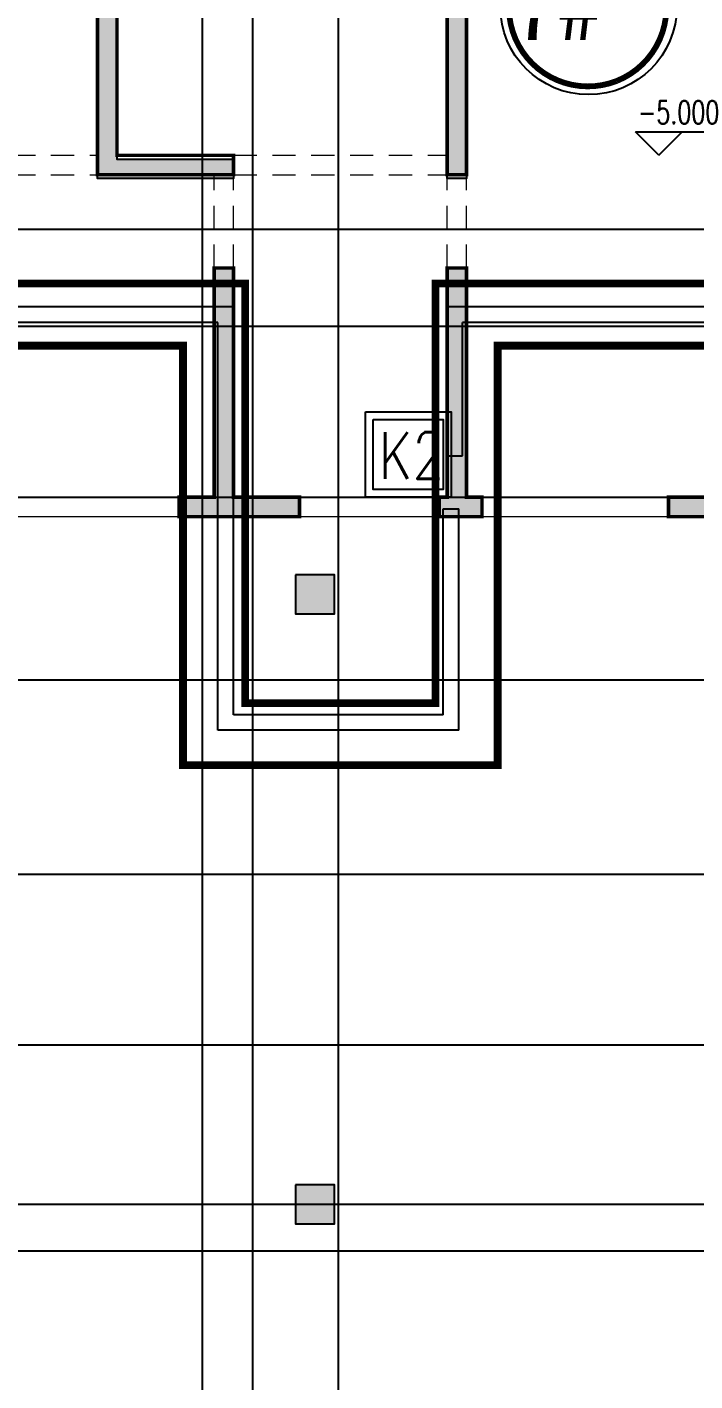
# Model space of a CAD drawing. Extents: x 369444 to 684549, y -549309 to 575337.
# Drawn here: x 418417 to 427014, y 172933 to 190357 of the extents above; entities that cross this region are included whole.
import ezdxf

# ---------------------------------------------------------------- set-up
doc = ezdxf.new("R2010")
doc.units = 0
doc.header["$LTSCALE"] = 1000
doc.header["$MEASUREMENT"] = 0
doc.linetypes.add('__DASH', pattern=[0.35, 0.25, -0.1])
doc.linetypes.add('线型3', pattern=[500, 300, -200])
for name, color, linetype, lineweight in [('15077', 150, 'Continuous', 18), ('梁', 4, 'Continuous', 18), ('梁虚线', 134, '线型3', 18)]:
    doc.layers.add(name, color=color, linetype=linetype, lineweight=lineweight)
for name, color, linetype in [('COLUMN', 9, 'Continuous'), ('DIM_ELEV', 3, 'Continuous'), ('DOTE', 1, 'Continuous'), ('WALL', 9, 'Continuous'), ('主楼编号', 1, 'Continuous'), ('砼墙', 151, 'Continuous'), ('车库集水坑', 60, 'Continuous'), ('防火分区线', 7, 'Continuous')]:
    doc.layers.add(name, color=color, linetype=linetype)
doc.styles.add('1111111', font='simhei.ttf')
doc.styles.add('_HZTXT', font='txt.shx', dxfattribs={"width": 0.8, "bigfont": 'HZTXT.shx'})
doc.styles.add('_TCH_DIM', font='SIMPLEX', dxfattribs={"bigfont": 'GBCBIG'})

# ---------------------------------------------------------------- blocks, each defined once
blk = doc.blocks.new('asdfsdgdhfjgh')
at = {"layer": 'WALL'}
h = blk.add_hatch(color=0, dxfattribs=at)
h.dxf.hatch_style = 1
h.paths.add_polyline_path([(-453473.588218689, -165868.9859981537), (-453473.588218689, -165368.9859981537), (-453973.588218689, -165368.9859981537), (-453973.588218689, -165868.9859981537)], flags=17)
h.paths.add_polyline_path([(-457773.588218689, -165868.9859981537), (-457773.588218689, -165368.9859981537), (-458273.588218689, -165368.9859981537), (-458273.588218689, -165868.9859981537)], flags=17)
h.paths.add_polyline_path([(-461323.588218689, -165868.9859981537), (-461323.588218689, -165368.9859981537), (-461823.588218689, -165368.9859981537), (-461823.588218689, -165868.9859981537)], flags=17)
h.paths.add_polyline_path([(-449123.588218689, -165868.9859981537), (-449123.588218689, -165368.9859981537), (-449673.588218689, -165368.9859981537), (-449673.588218689, -165868.9859981537)], flags=17)
h.paths.add_polyline_path([(-449673.588218689, -167568.9859981537), (-449423.588218689, -167568.9859981537), (-449423.588218689, -167168.9859981537), (-449823.588218689, -167168.9859981537), (-449823.588218689, -167568.9859981537)], flags=17)
h.paths.add_polyline_path([(-461773.588218689, -167568.9859981537), (-461623.588218689, -167568.9859981537), (-461623.588218689, -167168.9859981537), (-462023.588218689, -167168.9859981537), (-462023.588218689, -167568.9859981537)], flags=17)
h.paths.add_polyline_path([(-446923.588218689, -160968.9859981537), (-449123.588218689, -160968.9859981537), (-449123.588218689, -163168.9859981537), (-448573.588218689, -163168.9859981537), (-448573.588218689, -163368.9859981537), (-449373.588218689, -163368.9859981537), (-449373.588218689, -160718.9859981537), (-446723.588218689, -160718.9859981537), (-446723.588218689, -163368.9859981537), (-447473.588218689, -163368.9859981537), (-447473.588218689, -163168.9859981537), (-446923.588218689, -163168.9859981537)])
h.paths.add_polyline_path([(-457523.588218689, -170218.9859981537), (-458073.588218689, -170218.9859981537), (-458073.588218689, -169968.9859981537), (-457523.588218689, -169968.9859981537), (-457123.588218689, -169968.9859981537), (-457123.588218689, -170218.9859981537), (-457273.588218689, -170218.9859981537), (-457273.588218689, -173118.9859981537), (-459023.588218689, -173118.9859981537), (-459023.588218689, -172868.9859981537), (-457523.588218689, -172868.9859981537)])
h.paths.add_polyline_path([(-444223.588218689, -160968.9859981537), (-444873.588218689, -160968.9859981537), (-444873.588218689, -160718.9859981537), (-443973.588218689, -160718.9859981537), (-443973.588218689, -162518.9859981537), (-444223.588218689, -162518.9859981537)])
h.paths.add_polyline_path([(-466573.588218689, -160768.9859981537), (-467223.588218689, -160768.9859981537), (-467223.588218689, -162318.9859981537), (-467473.588218689, -162318.9859981537), (-467473.588218689, -160518.9859981537), (-466573.588218689, -160518.9859981537)])
h.paths.add_polyline_path([(-451573.588218689, -177468.9859981537), (-452423.588218689, -177468.9859981537), (-453123.588218689, -177468.9859981537), (-453123.588218689, -177218.9859981537), (-452673.588218689, -177218.9859981537), (-452673.588218689, -174268.9859981537), (-452423.588218689, -174268.9859981537), (-452423.588218689, -177218.9859981537), (-451573.588218689, -177218.9859981537)])
h.paths.add_polyline_path([(-459023.588218689, -177468.9859981537), (-459873.588218689, -177468.9859981537), (-459873.588218689, -177218.9859981537), (-459023.588218689, -177218.9859981537), (-459023.588218689, -174268.9859981537), (-458773.588218689, -174268.9859981537), (-458773.588218689, -177218.9859981537), (-458323.588218689, -177218.9859981537), (-458323.588218689, -177468.9859981537)])
h.paths.add_polyline_path([(-453373.588218689, -170218.9859981537), (-453923.588218689, -170218.9859981537), (-453923.588218689, -172868.9859981537), (-452423.588218689, -172868.9859981537), (-452423.588218689, -173118.9859981537), (-454173.588218689, -173118.9859981537), (-454173.588218689, -170218.9859981537), (-454323.588218689, -170218.9859981537), (-454323.588218689, -169968.9859981537), (-453923.588218689, -169968.9859981537), (-453373.588218689, -169968.9859981537)])
h.paths.add_polyline_path([(-437848.588218689, -169418.9859981537), (-438323.588218689, -169418.9859981537), (-438323.588218689, -171168.9859981537), (-438573.588218689, -171168.9859981537), (-438573.588218689, -169418.9859981537), (-438673.588218689, -169418.9859981537), (-438673.588218689, -169168.9859981537), (-438323.588218689, -169168.9859981537), (-437848.588218689, -169168.9859981537)])
h.paths.add_polyline_path([(-441623.588218689, -177468.9859981537), (-441923.588218689, -177468.9859981537), (-442323.588218689, -177468.9859981537), (-442323.588218689, -177218.9859981537), (-442173.588218689, -177218.9859981537), (-442173.588218689, -173868.9859981537), (-441923.588218689, -173868.9859981537), (-441923.588218689, -177218.9859981537), (-441623.588218689, -177218.9859981537)])
h.paths.add_polyline_path([(-445023.588218689, -177468.9859981537), (-446048.588218689, -177468.9859981537), (-446823.588218689, -177468.9859981537), (-446823.588218689, -177218.9859981537), (-446073.588218689, -177218.9859981537), (-446073.588218689, -173768.9859981537), (-445773.588218689, -173768.9859981537), (-445773.588218689, -177218.9859981537), (-445023.588218689, -177218.9859981537)])
h.paths.add_polyline_path([(-469273.588218689, -171768.9859981537), (-469273.588218689, -172568.9859981537), (-471373.588218689, -172568.9859981537), (-471373.588218689, -172318.9859981537), (-469523.588218689, -172318.9859981537), (-469523.588218689, -171768.9859981537)])
h.paths.add_polyline_path([(-461573.588218689, -163168.9859981537), (-462323.588218689, -163168.9859981537), (-462323.588218689, -160768.9859981537), (-464523.588218689, -160768.9859981537), (-464523.588218689, -162968.9859981537), (-463973.588218689, -162968.9859981537), (-463973.588218689, -163168.9859981537), (-464723.588218689, -163168.9859981537), (-464723.588218689, -160518.9859981537), (-462073.588218689, -160518.9859981537), (-462073.588218689, -162918.9859981537), (-461573.588218689, -162918.9859981537)])
h.paths.add_polyline_path([(-449673.588218689, -170218.9859981537), (-450123.588218689, -170218.9859981537), (-450123.588218689, -169968.9859981537), (-449423.588218689, -169968.9859981537), (-449423.588218689, -173118.9859981537), (-449673.588218689, -173118.9859981537)])
h.paths.add_polyline_path([(-461323.588218689, -170218.9859981537), (-461773.588218689, -170218.9859981537), (-461773.588218689, -173118.9859981537), (-462023.588218689, -173118.9859981537), (-462023.588218689, -169968.9859981537), (-461323.588218689, -169968.9859981537)])
h.paths.add_polyline_path([(-465648.588218689, -177468.9859981537), (-466423.588218689, -177468.9859981537), (-466423.588218689, -177218.9859981537), (-465673.588218689, -177218.9859981537), (-465673.588218689, -173768.9859981537), (-465373.588218689, -173768.9859981537), (-465373.588218689, -177218.9859981537), (-464623.588218689, -177218.9859981537), (-464623.588218689, -177468.9859981537)])
h.paths.add_polyline_path([(-469523.588218689, -177468.9859981537), (-469823.588218689, -177468.9859981537), (-469823.588218689, -177218.9859981537), (-469523.588218689, -177218.9859981537), (-469523.588218689, -173868.9859981537), (-469273.588218689, -173868.9859981537), (-469273.588218689, -177218.9859981537), (-469123.588218689, -177218.9859981537), (-469123.588218689, -177468.9859981537)])
h.paths.add_polyline_path([(-473123.588218689, -169418.9859981537), (-473598.588218689, -169418.9859981537), (-473598.588218689, -169168.9859981537), (-473123.588218689, -169168.9859981537), (-472773.588218689, -169168.9859981537), (-472773.588218689, -169418.9859981537), (-472873.588218689, -169418.9859981537), (-472873.588218689, -171168.9859981537), (-473123.588218689, -171168.9859981537)])
h.paths.add_polyline_path([(-435323.588218689, -178468.9859981537), (-435873.588218689, -178468.9859981537), (-435873.588218689, -178218.9859981537), (-435623.588218689, -178218.9859981537), (-435623.588218689, -174018.9859981537), (-435323.588218689, -174018.9859981537)])
h.paths.add_polyline_path([(-475573.588218689, -178468.9859981537), (-476123.588218689, -178468.9859981537), (-476123.588218689, -174018.9859981537), (-475823.588218689, -174018.9859981537), (-475823.588218689, -178218.9859981537), (-475573.588218689, -178218.9859981537)])
h.paths.add_polyline_path([(-443823.588218689, -169418.9859981537), (-444223.588218689, -169418.9859981537), (-444223.588218689, -165868.9859981537), (-444623.588218689, -165868.9859981537), (-444623.588218689, -165668.9859981537), (-443973.588218689, -165668.9859981537), (-443973.588218689, -169168.9859981537), (-443823.588218689, -169168.9859981537)])
h.paths.add_polyline_path([(-467223.588218689, -169418.9859981537), (-467623.588218689, -169418.9859981537), (-467623.588218689, -169168.9859981537), (-467473.588218689, -169168.9859981537), (-467473.588218689, -165668.9859981537), (-466773.588218689, -165668.9859981537), (-466773.588218689, -165868.9859981537), (-467223.588218689, -165868.9859981537)])
h.paths.add_polyline_path([(-439123.588218689, -177468.9859981537), (-439823.588218689, -177468.9859981537), (-439823.588218689, -177218.9859981537), (-439123.588218689, -177218.9859981537), (-439123.588218689, -174568.9859981537), (-438873.588218689, -174568.9859981537), (-438873.588218689, -177218.9859981537), (-438873.588218689, -178218.9859981537), (-438273.588218689, -178218.9859981537), (-438273.588218689, -178468.9859981537), (-439123.588218689, -178468.9859981537)])
h.paths.add_polyline_path([(-465373.588218689, -168068.9859981537), (-465373.588218689, -171568.9859981537), (-465673.588218689, -171568.9859981537), (-465673.588218689, -168068.9859981537)])
h.paths.add_polyline_path([(-471623.588218689, -177468.9859981537), (-472323.588218689, -177468.9859981537), (-472323.588218689, -178468.9859981537), (-473173.588218689, -178468.9859981537), (-473173.588218689, -178218.9859981537), (-472573.588218689, -178218.9859981537), (-472573.588218689, -177218.9859981537), (-472573.588218689, -174568.9859981537), (-472323.588218689, -174568.9859981537), (-472323.588218689, -177218.9859981537), (-471623.588218689, -177218.9859981537)])
h.paths.add_polyline_path([(-445773.588218689, -168068.9859981537), (-445773.588218689, -171568.9859981537), (-446073.588218689, -171568.9859981537), (-446073.588218689, -168068.9859981537)])
h.paths.add_polyline_path([(-449423.588218689, -177468.9859981537), (-449773.588218689, -177468.9859981537), (-449773.588218689, -177218.9859981537), (-449673.588218689, -177218.9859981537), (-449673.588218689, -174268.9859981537), (-449423.588218689, -174268.9859981537), (-449423.588218689, -177218.9859981537), (-449223.588218689, -177218.9859981537), (-449223.588218689, -177468.9859981537)])
h.paths.add_polyline_path([(-461673.588218689, -177468.9859981537), (-462023.588218689, -177468.9859981537), (-462223.588218689, -177468.9859981537), (-462223.588218689, -177218.9859981537), (-462023.588218689, -177218.9859981537), (-462023.588218689, -174268.9859981537), (-461773.588218689, -174268.9859981537), (-461773.588218689, -177218.9859981537), (-461673.588218689, -177218.9859981537)])
h.paths.add_polyline_path([(-435323.588218689, -172568.9859981537), (-436023.588218689, -172568.9859981537), (-436023.588218689, -172318.9859981537), (-435623.588218689, -172318.9859981537), (-435623.588218689, -169418.9859981537), (-435998.588218689, -169418.9859981537), (-435998.588218689, -169168.9859981537), (-435323.588218689, -169168.9859981537)])
h.paths.add_polyline_path([(-475423.588218689, -172568.9859981537), (-476123.588218689, -172568.9859981537), (-476123.588218689, -169168.9859981537), (-475448.588218689, -169168.9859981537), (-475448.588218689, -169418.9859981537), (-475823.588218689, -169418.9859981537), (-475823.588218689, -172318.9859981537), (-475423.588218689, -172318.9859981537)])
h.paths.add_polyline_path([(-442173.588218689, -169418.9859981537), (-442223.588218689, -169418.9859981537), (-442223.588218689, -169168.9859981537), (-441923.588218689, -169168.9859981537), (-441523.588218689, -169168.9859981537), (-441523.588218689, -169418.9859981537), (-441923.588218689, -169418.9859981537), (-441923.588218689, -170268.9859981537), (-442173.588218689, -170268.9859981537)])
h.paths.add_polyline_path([(-469223.588218689, -169418.9859981537), (-469273.588218689, -169418.9859981537), (-469273.588218689, -170268.9859981537), (-469523.588218689, -170268.9859981537), (-469523.588218689, -169418.9859981537), (-469923.588218689, -169418.9859981537), (-469923.588218689, -169168.9859981537), (-469523.588218689, -169168.9859981537), (-469223.588218689, -169168.9859981537)])
h.paths.add_polyline_path([(-440073.588218689, -172568.9859981537), (-442173.588218689, -172568.9859981537), (-442173.588218689, -171768.9859981537), (-441923.588218689, -171768.9859981537), (-441923.588218689, -172318.9859981537), (-440073.588218689, -172318.9859981537)])
edge = h.paths.add_edge_path()
edge.add_line((-461823.588218689, -163168.9859981537), (-461823.588218689, -163268.9859981043))
edge.add_line((-461823.588218689, -163268.9859981537), (-461573.588218689, -163268.9859981542))
edge.add_line((-461573.588218689, -163268.9859981537), (-461573.5882186927, -163168.9859982026))
edge.add_line((-461773.588218689, -167568.9859981537), (-461773.588218689, -168318.9859981537))
edge.add_line((-461773.588218689, -168318.9859981537), (-463823.588218689, -168318.9859981537))
edge.add_line((-463823.588218689, -168318.9859981537), (-463823.588218689, -168068.9859981537))
edge.add_line((-463823.588218689, -168068.9859981537), (-462023.588218689, -168068.9859981537))
edge.add_line((-462023.588218689, -168068.9859981537), (-462023.588218689, -167568.9859981537))
edge.add_line((-449423.588218689, -167568.9859981537), (-449423.588218689, -168068.9859981537))
edge.add_line((-449423.588218689, -168068.9859981537), (-447623.588218689, -168068.9859981537))
edge.add_line((-447623.588218689, -168068.9859981537), (-447623.588218689, -168318.9859981537))
edge.add_line((-447623.588218689, -168318.9859981537), (-449673.588218689, -168318.9859981537))
edge.add_line((-449673.588218689, -168318.9859981537), (-449673.588218689, -167568.9859981537))
h.paths.add_polyline_path([(-462023.588218689, -168318.9859981537), (-461773.588218689, -168318.9859981537), (-461773.588218689, -167568.9859981537), (-462023.588218689, -167568.9859981537)], flags=16)
h.paths.add_polyline_path([(-463823.588218689, -168318.9859981537), (-462023.588218689, -168318.9859981537), (-462023.588218689, -168068.9859981537), (-463823.588218689, -168068.9859981537)], flags=16)
h.paths.add_polyline_path([(-449673.588218689, -168068.9859981537), (-449423.588218689, -168068.9859981537), (-449423.588218689, -167568.9859981537), (-449673.588218689, -167568.9859981537)], flags=16)
h.paths.add_polyline_path([(-449673.588218689, -168318.9859981537), (-447623.588218689, -168318.9859981537), (-447623.588218689, -168068.9859981537), (-449673.588218689, -168068.9859981537)], flags=16)
h.paths.add_polyline_path([(-461823.588218689, -163268.9859981537), (-461573.588218689, -163268.9859981537), (-461573.588218689, -163168.9859981537), (-461823.588218689, -163168.9859981537)], flags=16)
at = {"layer": 'WALL', "color": 0}
for points in [[(-453373.588218689, -170218.9859981537), (-453923.588218689, -170218.9859981537), (-453923.588218689, -172868.9859981537), (-452423.588218689, -172868.9859981537), (-452423.588218689, -173118.9859981537), (-454173.588218689, -173118.9859981537), (-454173.588218689, -170218.9859981537), (-454323.588218689, -170218.9859981537), (-454323.588218689, -169968.9859981537), (-453923.588218689, -169968.9859981537), (-453373.588218689, -169968.9859981537)], [(-449673.588218689, -170218.9859981537), (-450123.588218689, -170218.9859981537), (-450123.588218689, -169968.9859981537), (-449423.588218689, -169968.9859981537), (-449423.588218689, -173118.9859981537), (-449673.588218689, -173118.9859981537)], [(-445023.588218689, -177468.9859981537), (-446048.588218689, -177468.9859981537), (-446823.588218689, -177468.9859981537), (-446823.588218689, -177218.9859981537), (-446073.588218689, -177218.9859981537), (-446073.588218689, -173768.9859981537), (-445773.588218689, -173768.9859981537), (-445773.588218689, -177218.9859981537), (-445023.588218689, -177218.9859981537)], [(-451573.588218689, -177468.9859981537), (-452423.588218689, -177468.9859981537), (-453123.588218689, -177468.9859981537), (-453123.588218689, -177218.9859981537), (-452673.588218689, -177218.9859981537), (-452673.588218689, -174268.9859981537), (-452423.588218689, -174268.9859981537), (-452423.588218689, -177218.9859981537), (-451573.588218689, -177218.9859981537)], [(-449423.588218689, -177468.9859981537), (-449773.588218689, -177468.9859981537), (-449773.588218689, -177218.9859981537), (-449673.588218689, -177218.9859981537), (-449673.588218689, -174268.9859981537), (-449423.588218689, -174268.9859981537), (-449423.588218689, -177218.9859981537), (-449223.588218689, -177218.9859981537), (-449223.588218689, -177468.9859981537)]]:
    blk.add_lwpolyline(points, close=True, dxfattribs=at)
blk = doc.blocks.new('column500')
h = blk.add_hatch(color=0)
h.dxf.hatch_style = 1
h.paths.add_polyline_path([(-216380.9106832733, -381439.8896648251), (-215880.9106832733, -381439.8896648251), (-215880.9106832733, -380939.8896648251), (-216380.9106832733, -380939.8896648251)])
at = {"color": 0}
blk.add_lwpolyline([(-216380.9106832733, -381439.8896648251), (-215880.9106832733, -381439.8896648251), (-215880.9106832733, -380939.8896648251), (-216380.9106832733, -380939.8896648251)], close=True, dxfattribs=at)
blk = doc.blocks.new('FT-289130552', base_point=(-13757.82863614367, 881.01331902534))
at = {"layer": '梁', "color": 0, "lineweight": 18, "ltscale": 0.9999999776482582}
for p, q in [((4042.171363856178, 2681.013319025282), (9242.171363856178, 2681.013319025282)), ((10792.17136385618, 2681.013319025282), (12592.17136385618, 2681.013319025282)), ((13142.17136385618, 2681.013319025282), (15542.17136385618, 2681.013319025282))]:
    blk.add_line(p, q, dxfattribs=at)
at = {"layer": '梁虚线', "color": 0, "lineweight": 18, "ltscale": 0.001}
for p, q in [((5092.171363856178, 7331.013319025282), (8192.171363856178, 7331.013319025282)), ((9942.171363856178, 7331.013319025282), (12692.17136385618, 7331.013319025282)), ((5092.171363856178, 7081.013319025282), (8192.171363856178, 7081.013319025282)), ((9692.171363856178, 5881.013319025282), (9692.171363856178, 7081.013319025282)), ((9942.171363856178, 7081.013319025282), (12692.17136385618, 7081.013319025282)), ((9942.171363856178, 5881.013319025282), (9942.171363856178, 7081.013319025282)), ((12692.17136385618, 5881.013319025282), (12692.17136385618, 7081.013319025282)), ((12942.17136385618, 5881.013319025282), (12942.17136385618, 7081.013319025282)), ((4042.171363856178, 2931.013319025282), (9242.171363856178, 2931.013319025282)), ((10792.17136385618, 2931.013319025282), (12592.17136385618, 2931.013319025282)), ((13142.17136385618, 2931.013319025282), (15542.17136385618, 2931.013319025282))]:
    blk.add_line(p, q, dxfattribs=at)
at = {"layer": '砼墙', "color": 0, "ltscale": 0.9999999776482582, "const_width": 45}
for points in [[(8992.171363856178, 9931.013319025282), (8442.171363856178, 9931.013319025282), (8442.171363856178, 7331.013319025282), (9942.171363856178, 7331.013319025282), (9942.171363856178, 7081.013319025282), (8192.171363856178, 7081.013319025282), (8192.171363856178, 9931.013319025282), (8042.171363856178, 9931.013319025282), (8042.171363856178, 10181.01331902528), (8442.171363856178, 10181.01331902528), (8992.171363856178, 10181.01331902528)], [(12692.17136385618, 9931.013319025282), (12242.17136385618, 9931.013319025282), (12242.17136385618, 10181.01331902528), (12942.17136385618, 10181.01331902528), (12942.17136385618, 7081.013319025282), (12692.17136385618, 7081.013319025282)], [(17342.17136385618, 2681.013319025282), (16317.17136385618, 2681.013319025282), (15542.17136385618, 2681.013319025282), (15542.17136385618, 2931.013319025282), (16292.17136385618, 2931.013319025282), (16292.17136385618, 6481.013319025282), (16592.17136385618, 6481.013319025282), (16592.17136385618, 2931.013319025282), (17342.17136385618, 2931.013319025282)], [(10792.17136385618, 2681.013319025282), (9942.171363856178, 2681.013319025282), (9242.171363856178, 2681.013319025282), (9242.171363856178, 2931.013319025282), (9692.171363856178, 2931.013319025282), (9692.171363856178, 5881.013319025282), (9942.171363856178, 5881.013319025282), (9942.171363856178, 2931.013319025282), (10792.17136385618, 2931.013319025282)], [(12942.17136385618, 2681.013319025282), (12592.17136385618, 2681.013319025282), (12592.17136385618, 2931.013319025282), (12692.17136385618, 2931.013319025282), (12692.17136385618, 5881.013319025282), (12942.17136385618, 5881.013319025282), (12942.17136385618, 2931.013319025282), (13142.17136385618, 2931.013319025282), (13142.17136385618, 2681.013319025282)]]:
    blk.add_lwpolyline(points, close=True, dxfattribs=at)

msp = doc.modelspace()

# ---------------------------------------------------------------- linework, layer by layer
at = {"layer": 'DIM_ELEV'}
for p, q in [((426549.6536188107, 188706.975602119), (426249.6536188107, 189006.975602119)), ((426249.6536188107, 189006.975602119), (427413.891266821, 189006.975602119)), ((426549.6536188107, 188706.975602119), (426849.6536188107, 189006.975602119))]:
    msp.add_line(p, q, dxfattribs=at)
at = {"layer": 'DOTE', "color": 8}
for p, q in [((420674.482697485, 59364.2341589618), (420674.482697485, 476704.7720441509)), ((421324.4828500729, 59364.2341589618), (421324.4828500729, 476704.7720441509)), ((422424.4829339962, 59364.2341589618), (422424.4829339962, 261806.9745316196))]:
    msp.add_line(p, q, dxfattribs=at)
at = {"layer": 'DOTE', "color": 8, "lineweight": -2}
for p, q in [((377844.3968133908, 187756.9742908168), (624570.9457254391, 187756.9742908168)), ((377844.3968133908, 186506.9744567561), (624570.9457254391, 186506.9744567561)), ((377844.3968210202, 184306.9745182681), (624570.9457330685, 184306.9745182681)), ((377844.3968133908, 181956.9744257617), (624570.9457254391, 181956.9744257617)), ((377844.3968210202, 179456.9745168376), (624570.9457330685, 179456.9745168376)), ((377844.3968820553, 177256.9744891811), (624570.9457941037, 177256.9744891811)), ((377844.3969888669, 175206.9745177913), (624570.9459009152, 175206.9745177913)), ((377844.3968210202, 174606.9745182681), (624570.9457330685, 174606.9745182681))]:
    msp.add_line(p, q, dxfattribs=at)
at = {"layer": 'WALL'}
for p, q in [((421074.4845895749, 186756.975663631), (414474.4845895749, 186756.9756707835)), ((421074.4845895749, 181506.9755997348), (421074.4845895749, 186756.975663631)), ((431374.4845895749, 186756.9756521869), (423824.4845895749, 186756.9756602931)), ((423824.4845895749, 184840.6271028209), (423824.4845895749, 186756.9756602931)), ((420874.4845895749, 186556.975663631), (414474.4845895749, 186556.9756707835)), ((420874.4845895749, 181306.9755997348), (420874.4845895749, 186556.975663631)), ((431574.4845895749, 186556.9756521869), (424024.4845895749, 186556.9756602931)), ((424024.4845895749, 184840.6271028209), (424024.4845895749, 186556.9756602931)), ((423824.4845895749, 184840.6271028209), (424024.4845895749, 184840.6271028209)), ((423774.4845895749, 181506.975599258), (423774.4845895749, 184156.975599258)), ((423774.4845895749, 184156.975599258), (423974.4845895749, 184156.975599258)), ((423974.4845895749, 181306.975599258), (423974.4845895749, 184156.975599258)), ((423774.4845895749, 181506.975599258), (421074.4845895749, 181506.9755997348)), ((423974.4845895749, 181306.975599258), (420874.4845895749, 181306.9755997348))]:
    msp.add_line(p, q, dxfattribs=at)
at = {"layer": '主楼编号', "color": 1, "const_width": 74.25}
msp.add_lwpolyline([(425198.1130685788, 191527.9935912776, -1.029875264633839), (426008.0194864254, 189663.6803970027, -0.9643860074294652), (425198.1130685788, 191527.9935912776, 0.2933541259812552)], format="xyb", dxfattribs=at)
at = {"layer": '主楼编号', "color": 1}
msp.add_circle((425645.2653818112, 190624.5642003703), 1137.165963577914, dxfattribs=at)
at = {"layer": '车库集水坑', "lineweight": -2, "elevation": -28.028000144}
for points in [[(422774.4845895749, 185406.9775547672), (423874.4845895749, 185406.9775547672), (423874.4845895749, 184306.9775547672), (422774.4845895749, 184306.9775547672)], [(422874.4845895749, 185306.9775547672), (423774.4845895749, 185306.9775547672), (423774.4845895749, 184406.9775547672), (422874.4845895749, 184406.9775547672)]]:
    msp.add_lwpolyline(points, close=True, dxfattribs=at)
at = {"layer": '防火分区线', "linetype": '__DASH', "lineweight": -2, "ltscale": 8, "const_width": 100}
for points in [[(395117.8036661129, 177656.9744915653), (397174.4845895749, 182144.2778401065), (397174.4845895749, 187056.9776301074), (401324.4845743161, 187056.9776301074), (401324.4847116452, 183756.9744434047), (403824.4847116452, 183756.9744434047), (403824.4845743161, 187056.9776286769), (411874.4845895749, 187056.9776177097), (411874.4845895749, 181656.974518745), (414324.4845895749, 181656.974518745), (414324.4845895749, 187056.9776282001), (421224.4845895749, 187056.9776286769), (421224.4845895749, 181656.9745788265), (423674.4845895749, 181656.9745783496), (423674.4845895749, 187056.977613895), (431074.4845895749, 187056.9776291538), (431074.4845895749, 188456.9776696849), (434874.4845895749, 188456.9776701618), (434874.4845895749, 181356.9775547672), (431871.3366861325, 181356.9775547672), (431871.247239111, 181345.6568431545), (430424.4830484372, 175408.9379663158), (430424.4830484372, 170756.9745087314)], [(395631.1622323971, 176856.9744915653), (397974.4845895749, 181969.6772694278), (397974.4845895749, 186256.9776301074), (400524.4846048336, 186256.9776301074), (400524.4847421627, 182956.9744434047), (404624.4847421627, 182956.9744434047), (404624.4846048336, 186256.9776277232), (411074.4845895749, 186256.9776186633), (411074.4845895749, 180856.974518745), (415124.4845895749, 180856.974518745), (415124.4845895749, 186256.9776282001), (420424.4845895749, 186256.9776286769), (420424.4845895749, 180856.9745788265), (424474.4845895749, 180856.9745783496), (424474.4845895749, 186256.9776158023), (431874.4845895749, 186256.9776310611), (431874.4845895749, 187656.9776696849), (434074.4845895749, 187656.9776701618), (434074.4845895749, 182156.9775547672), (431077.6326456051, 182156.9775547672), (431072.0059518795, 181444.8433484721), (429624.4830484372, 175505.011138885), (429624.4830484372, 169956.9745087314)]]:
    msp.add_lwpolyline(points, dxfattribs=at)

# ---------------------------------------------------------------- block references
at = {"layer": '15077', "color": 8}
msp.add_blockref('FT-289130552', (397374.4845929252, 182256.9588802345), dxfattribs=at)
at = {"layer": 'COLUMN', "color": 8, "rotation": 270}
for p in [(803314.3725366574, -33074.0094042134), (803314.3727121335, -40923.9361620259)]:
    msp.add_blockref('column500', p, dxfattribs=at)
at = {"layer": 'WALL', "color": 8}
msp.add_blockref('asdfsdgdhfjgh', (873498.0728082638, 361525.9616002727, 14.014), dxfattribs=at)

# ---------------------------------------------------------------- texts
at = {"layer": 'DIM_ELEV', "color": 7, "style": '_TCH_DIM', "width": 0.7058823529411765}
msp.add_text('-5.000', height=297.5, dxfattribs=at).set_placement((426283.891266821, 189111.975602119))
at = {"layer": '主楼编号', "color": 1, "style": '1111111'}
msp.add_text('7#', height=843.75, rotation=2.534640512309421e-06, dxfattribs=at).set_placement((424665.1348199826, 190191.8116078067))
at = {"layer": '车库集水坑', "lineweight": -2, "style": '_HZTXT', "width": 0.8}
msp.add_text('K2', height=600, dxfattribs=at).set_placement((422945.1040582638, 184544.1152705837, -28.028000144))

doc.saveas('drawing.dxf')
